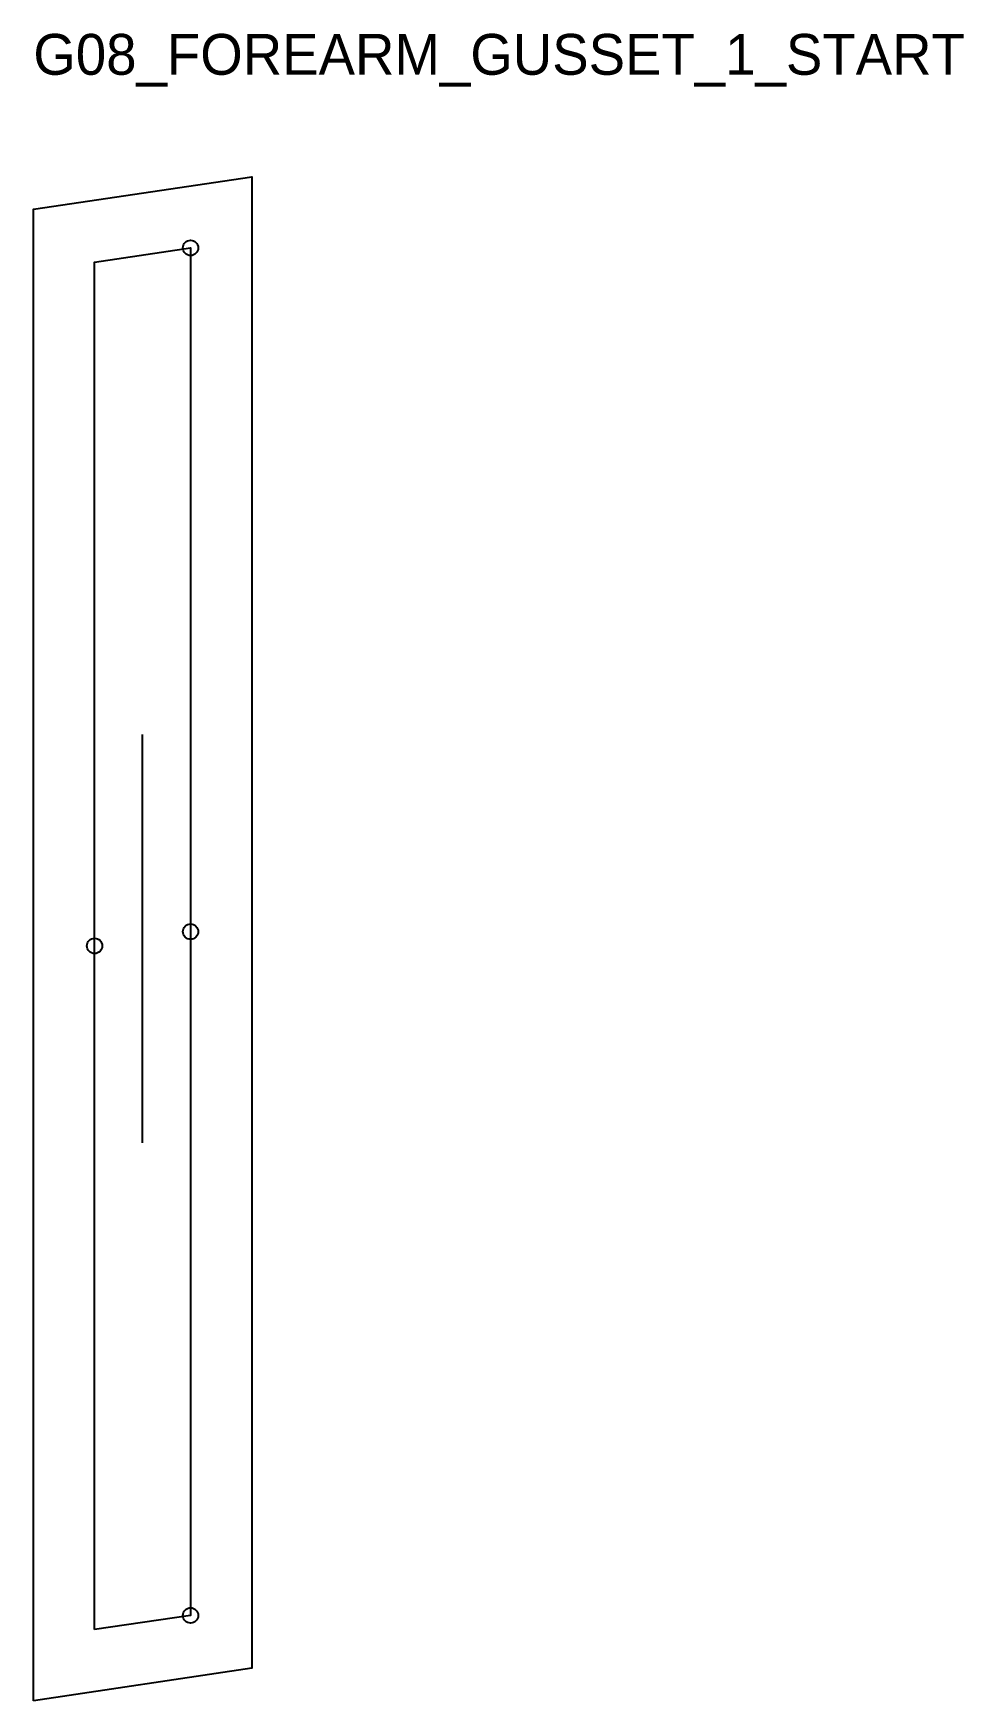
# Model space of a CAD drawing. Header units: millimetres. Extents: x -12 to 170, y -14 to 313.
import ezdxf

# ---------------------------------------------------------------- set-up
doc = ezdxf.new("R2010")
doc.units = ezdxf.units.MM
for name, color, linetype in [('CUT', 1, 'Continuous'), ('GRAIN', 3, 'Continuous'), ('ID', 7, 'Continuous'), ('NOTCH', 2, 'Continuous'), ('SEAM', 5, 'Continuous')]:
    doc.layers.add(name, color=color, linetype=linetype)

msp = doc.modelspace()

# ---------------------------------------------------------------- linework, layer by layer
at = {"layer": 'CUT'}
msp.add_lwpolyline([(-12, -13.91), (-12, 16.74), (-12, 33.49), (-12, 50.23), (-12, 66.97), (-12, 83.71), (-12, 100.46), (-12, 117.2), (-12, 133.94), (-12, 150.69), (-12, 167.43), (-12, 184.17), (-12, 200.92), (-12, 217.66), (-12, 234.4), (-12, 251.14), (-12, 278.24), (30.8, 284.58), (30.8, 253.93), (30.8, 237.18), (30.8, 220.44), (30.8, 203.7), (30.8, 186.95), (30.8, 170.21), (30.8, 153.47), (30.8, 136.73), (30.8, 119.98), (30.8, 103.24), (30.8, 86.5), (30.8, 69.75), (30.8, 53.01), (30.8, 36.27), (30.8, 19.52), (30.8, -7.57), (-12, -13.91)], close=True, dxfattribs=at)
at = {"layer": 'GRAIN'}
msp.add_line((9.4, 95.33), (9.4, 175.33), dxfattribs=at)
at = {"layer": 'NOTCH'}
for centre in [(18.8, 270.67), (18.8, 136.73), (0, 133.94), (18.8, 2.78)]:
    msp.add_circle(centre, 1.5, dxfattribs=at)
at = {"layer": 'SEAM'}
msp.add_lwpolyline([(0, 0), (0, 16.74), (0, 33.49), (0, 50.23), (0, 66.97), (0, 83.71), (0, 100.46), (0, 117.2), (0, 133.94), (0, 150.69), (0, 167.43), (0, 184.17), (0, 200.92), (0, 217.66), (0, 234.4), (0, 251.14), (0, 267.89), (18.8, 270.67), (18.8, 253.93), (18.8, 237.18), (18.8, 220.44), (18.8, 203.7), (18.8, 186.95), (18.8, 170.21), (18.8, 153.47), (18.8, 136.73), (18.8, 119.98), (18.8, 103.24), (18.8, 86.5), (18.8, 69.75), (18.8, 53.01), (18.8, 36.27), (18.8, 19.52), (18.8, 2.78)], close=True, dxfattribs=at)

# ---------------------------------------------------------------- texts
at = {"layer": 'ID'}
msp.add_text('G08_FOREARM_GUSSET_1_START', height=8, dxfattribs=at).set_placement((-12, 304.58))

doc.saveas('drawing.dxf')
